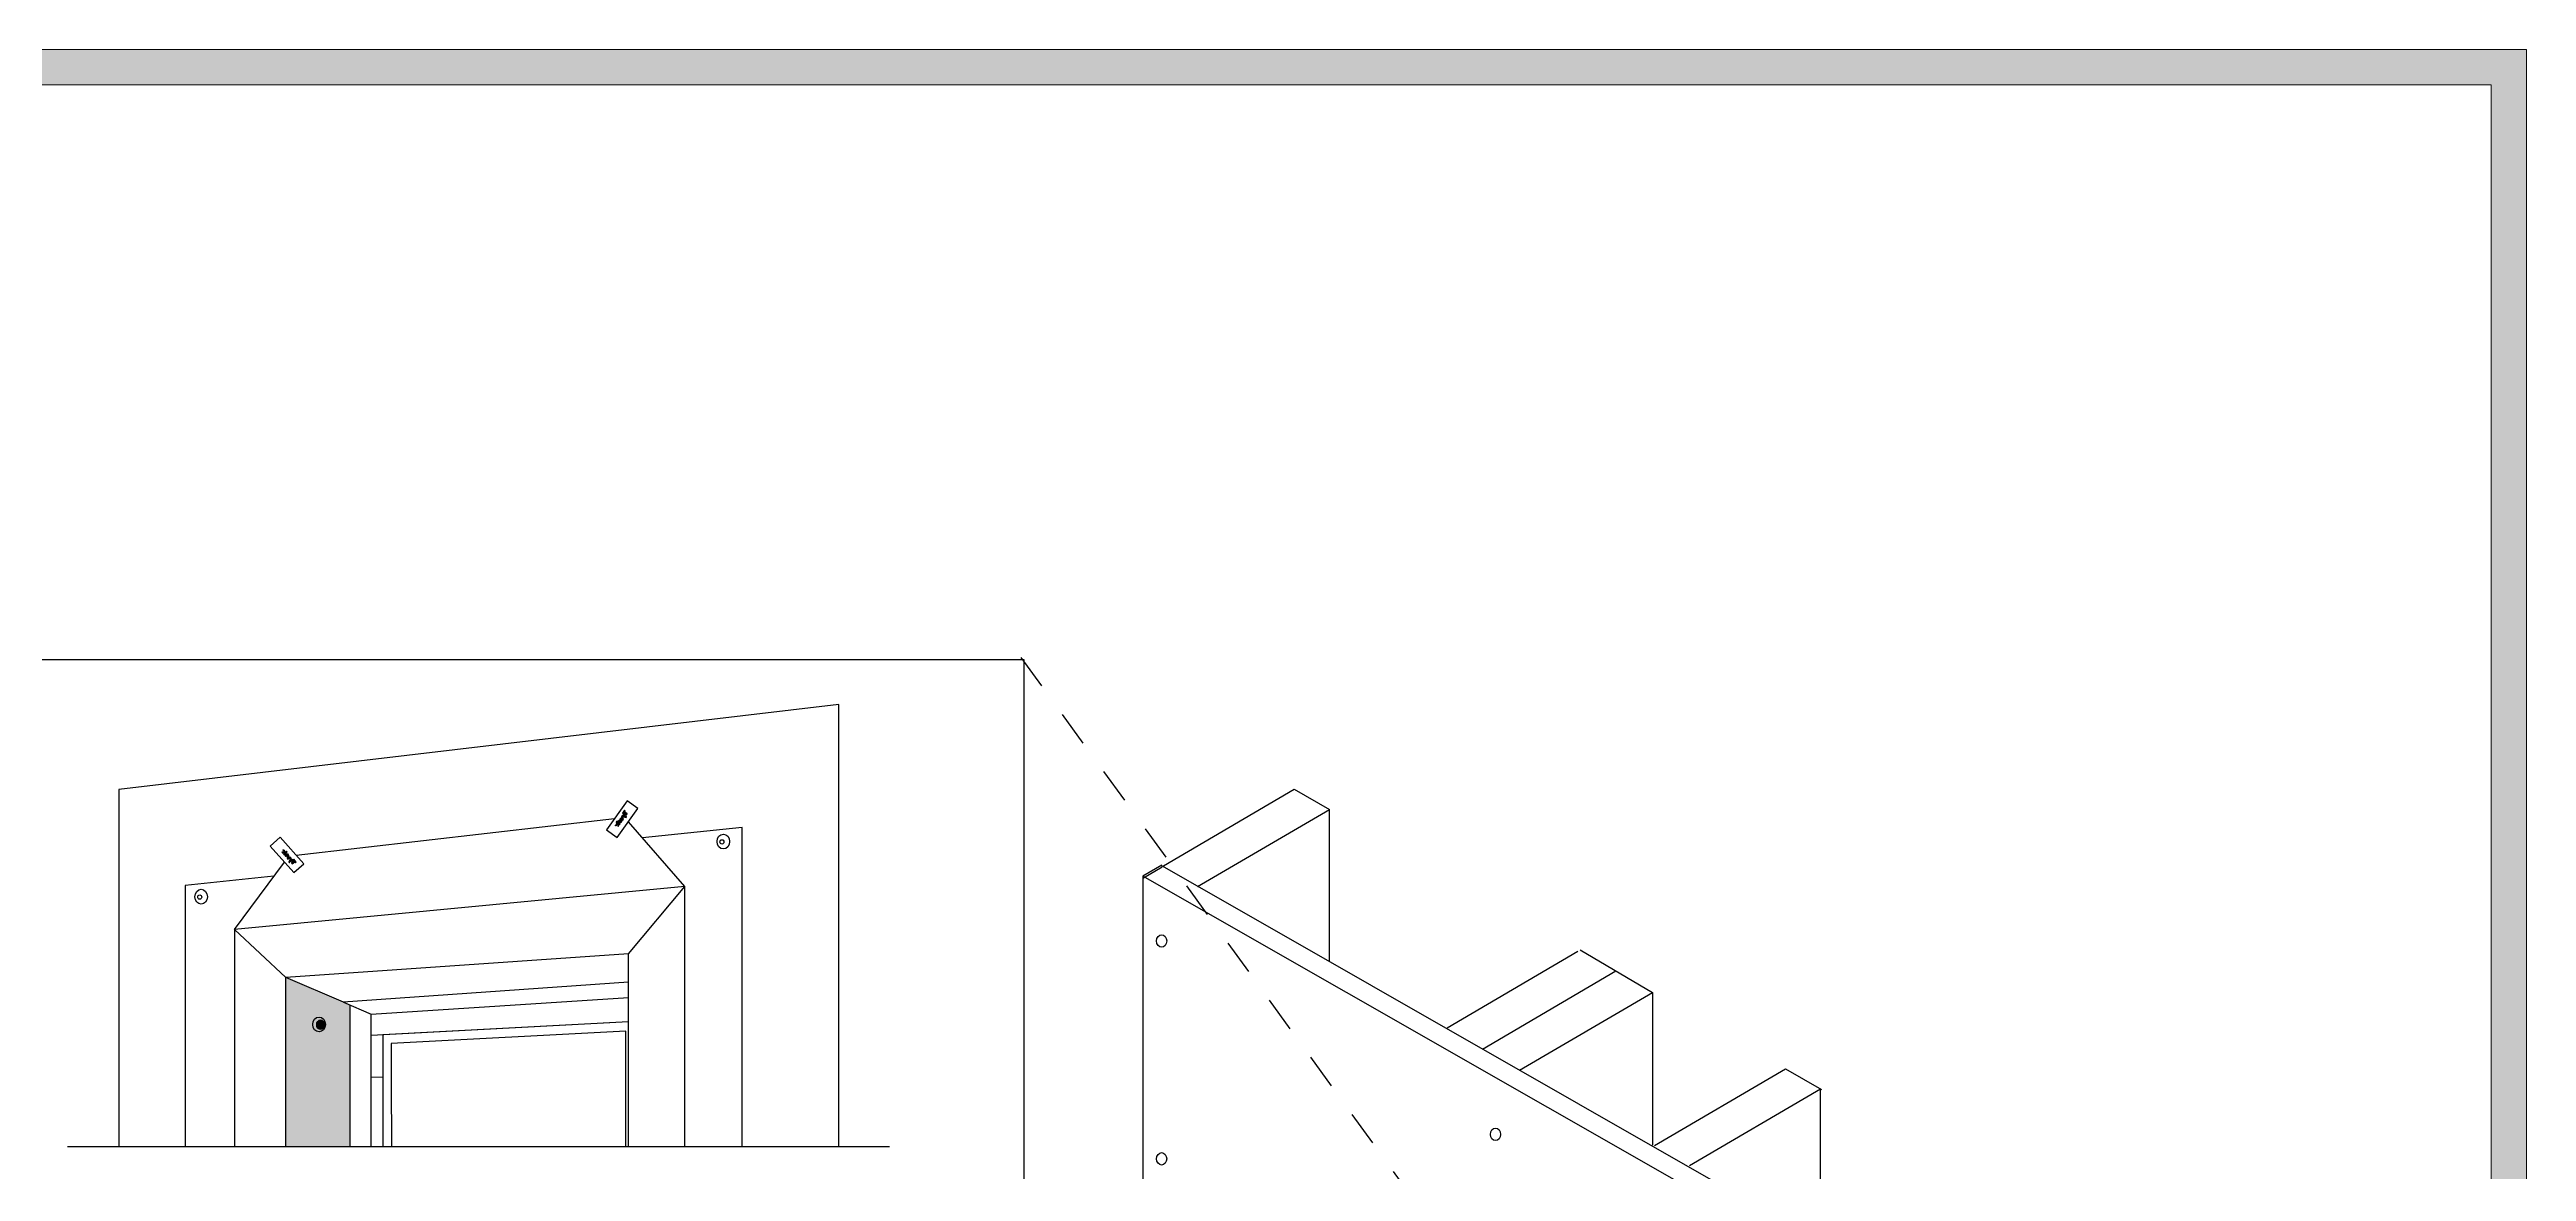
# Model space of a CAD drawing. Extents: x -1392 to 5791, y -3809 to 1722.
# Drawn here: x 1141 to 1773, y -1522 to -1236 of the extents above; entities that cross this region are included whole.
import ezdxf

# ---------------------------------------------------------------- set-up
doc = ezdxf.new("R2010")
doc.units = 0
doc.header["$MEASUREMENT"] = 0
doc.linetypes.add('AI-Linetype-12', pattern=[18, 9, -9])
for name, color, linetype, lineweight in [('-ATI-DETAIL', 7, 'Continuous', 0), ('.ATI-HATCH', 7, 'Continuous', 0), ('G-ANNO-TTLB', 7, 'Continuous', 0), ('TYVEK', 7, 'Continuous', 0), ('WALL SCRATCH', 7, 'Continuous', 0), ('X-REF - TRACED', 7, 'Continuous', 0)]:
    doc.layers.add(name, color=color, linetype=linetype, lineweight=lineweight)

msp = doc.modelspace()

# ---------------------------------------------------------------- hatches: boundary and pattern name
at = {"layer": '.ATI-HATCH', "true_color": 0x808080, "transparency": 33554483}
msp.add_hatch(color=8, dxfattribs=at).paths.add_polyline_path([(1201.17, -1515.54), (1217.59, -1515.54), (1217.59, -1479.43), (1215.86, -1478.69), (1201.17, -1472.42)])
at = {"layer": '.ATI-HATCH', "true_color": 0x808080, "transparency": 33554687}
h = msp.add_hatch(color=8, dxfattribs=at)
edge = h.paths.add_edge_path()
edge.add_spline(control_points=[(1210.03, -1484.44), (1210.03, -1484.44), (1209.06, -1484.44), (1209.06, -1484.44), (1209.06, -1485.12), (1209.5, -1485.68), (1210.03, -1485.68), (1210.03, -1485.68), (1210.03, -1484.44), (1210.03, -1484.44)], knot_values=[0, 0, 0, 0, 1, 1, 1, 2, 2, 2, 3, 3, 3, 3], degree=3, periodic=0)
edge = h.paths.add_edge_path()
edge.add_spline(control_points=[(1210.03, -1485.68), (1210.57, -1485.68), (1211.01, -1485.12), (1211.01, -1484.44), (1211.01, -1484.44), (1210.03, -1484.44), (1210.03, -1484.44), (1210.03, -1484.44), (1210.03, -1485.68), (1210.03, -1485.68)], knot_values=[0, 0, 0, 0, 1, 1, 1, 2, 2, 2, 3, 3, 3, 3], degree=3, periodic=0)
edge.add_line((1210.03, -1485.68), (1210.03, -1485.68))
edge = h.paths.add_edge_path()
edge.add_spline(control_points=[(1211.01, -1484.44), (1211.01, -1483.76), (1210.57, -1483.21), (1210.03, -1483.21), (1210.03, -1483.21), (1210.03, -1484.44), (1210.03, -1484.44), (1210.03, -1484.44), (1211.01, -1484.44), (1211.01, -1484.44)], knot_values=[0, 0, 0, 0, 1, 1, 1, 2, 2, 2, 3, 3, 3, 3], degree=3, periodic=0)
edge.add_line((1211.01, -1484.44), (1211.01, -1484.44))
edge = h.paths.add_edge_path()
edge.add_spline(control_points=[(1210.03, -1483.21), (1209.5, -1483.21), (1209.06, -1483.76), (1209.06, -1484.44), (1209.06, -1484.44), (1210.03, -1484.44), (1210.03, -1484.44), (1210.03, -1484.44), (1210.03, -1483.21), (1210.03, -1483.21)], knot_values=[0, 0, 0, 0, 1, 1, 1, 2, 2, 2, 3, 3, 3, 3], degree=3, periodic=0)
edge.add_line((1210.03, -1483.21), (1210.03, -1483.21))
at = {"layer": 'G-ANNO-TTLB', "true_color": 0xff00ff, "transparency": 33554687}
h = msp.add_hatch(color=6, dxfattribs=at)
edge = h.paths.add_edge_path()
edge.add_spline(control_points=[(1773.02, -3692.6), (1773.02, -3692.6), (-1156.5, -3692.6), (-1156.5, -3692.6), (-1156.5, -3692.6), (-1156.5, -1235.6), (-1156.5, -1235.6), (-1156.5, -1235.6), (1773.02, -1235.6), (1773.02, -1235.6), (1773.02, -1235.6), (1773.02, -3692.6), (1773.02, -3692.6)], knot_values=[0, 0, 0, 0, 1, 1, 1, 2, 2, 2, 3, 3, 3, 4, 4, 4, 4], degree=3, periodic=0)
edge = h.paths.add_edge_path()
edge.add_spline(control_points=[(-1147.5, -1244.6), (-1147.5, -1244.6), (-1147.5, -3683.6), (-1147.5, -3683.6), (-1147.5, -3683.6), (1764.02, -3683.6), (1764.02, -3683.6), (1764.02, -3683.6), (1764.02, -1244.6), (1764.02, -1244.6), (1764.02, -1244.6), (-1147.5, -1244.6), (-1147.5, -1244.6)], knot_values=[0, 0, 0, 0, 1, 1, 1, 2, 2, 2, 3, 3, 3, 4, 4, 4, 4], degree=3, periodic=0)
edge.add_line((-1147.5, -1244.6), (-1147.5, -1244.6))
at = {"layer": 'X-REF - TRACED', "true_color": 0x848484, "transparency": 33554687}
h = msp.add_hatch(color=252, dxfattribs=at)
edge = h.paths.add_edge_path()
edge.add_spline(control_points=[(1287.45, -1430.34), (1287.45, -1430.34), (1287.26, -1430.61), (1287.26, -1430.61), (1287.26, -1430.61), (1287.07, -1430.48), (1287.07, -1430.48), (1287.07, -1430.48), (1287.63, -1429.69), (1287.63, -1429.69), (1287.63, -1429.69), (1287.81, -1429.82), (1287.81, -1429.82), (1287.81, -1429.82), (1287.63, -1430.09), (1287.63, -1430.09), (1287.63, -1430.09), (1288.32, -1430.58), (1288.32, -1430.58), (1288.32, -1430.58), (1288.14, -1430.83), (1288.14, -1430.83), (1288.14, -1430.83), (1287.45, -1430.34), (1287.45, -1430.34)], knot_values=[0, 0, 0, 0, 1, 1, 1, 2, 2, 2, 3, 3, 3, 4, 4, 4, 5, 5, 5, 6, 6, 6, 7, 7, 7, 8, 8, 8, 8], degree=3, periodic=0)
edge = h.paths.add_edge_path()
edge.add_spline(control_points=[(1286.91, -1431.27), (1286.91, -1431.27), (1287.06, -1431.06), (1287.06, -1431.06), (1287.06, -1431.06), (1287.56, -1431.21), (1287.56, -1431.21), (1287.56, -1431.21), (1287.24, -1430.81), (1287.24, -1430.81), (1287.24, -1430.81), (1287.43, -1430.55), (1287.43, -1430.55), (1287.43, -1430.55), (1287.87, -1431.25), (1287.87, -1431.25), (1287.87, -1431.25), (1288.16, -1431.31), (1288.16, -1431.31), (1288.16, -1431.31), (1288, -1431.54), (1288, -1431.54), (1288, -1431.54), (1286.91, -1431.27), (1286.91, -1431.27)], knot_values=[0, 0, 0, 0, 1, 1, 1, 2, 2, 2, 3, 3, 3, 4, 4, 4, 5, 5, 5, 6, 6, 6, 7, 7, 7, 8, 8, 8, 8], degree=3, periodic=0)
edge.add_line((1286.91, -1431.27), (1286.91, -1431.27))
edge = h.paths.add_edge_path()
edge.add_spline(control_points=[(1287.06, -1431.94), (1287.06, -1431.94), (1286.73, -1431.53), (1286.73, -1431.53), (1286.73, -1431.53), (1286.91, -1431.28), (1286.91, -1431.28), (1286.91, -1431.28), (1287.35, -1431.94), (1287.35, -1431.94), (1287.35, -1431.94), (1287.17, -1432.2), (1287.17, -1432.2), (1287.17, -1432.2), (1286.4, -1432), (1286.4, -1432), (1286.4, -1432), (1286.56, -1431.78), (1286.56, -1431.78), (1286.56, -1431.78), (1287.06, -1431.94), (1287.06, -1431.94)], knot_values=[0, 0, 0, 0, 1, 1, 1, 2, 2, 2, 3, 3, 3, 4, 4, 4, 5, 5, 5, 6, 6, 6, 7, 7, 7, 7], degree=3, periodic=0)
edge.add_line((1287.06, -1431.94), (1287.06, -1431.94))
edge = h.paths.add_edge_path()
edge.add_spline(control_points=[(1286.48, -1432.37), (1286.48, -1432.37), (1286.33, -1432.58), (1286.33, -1432.58), (1286.33, -1432.58), (1286.48, -1432.37), (1286.48, -1432.37)], knot_values=[0, 0, 0, 0, 1, 1, 1, 2, 2, 2, 2], degree=3, periodic=0)
edge.add_line((1286.48, -1432.37), (1286.48, -1432.37))
edge = h.paths.add_edge_path()
edge.add_spline(control_points=[(1286.6, -1432.46), (1286.6, -1432.46), (1286.3, -1432.88), (1286.3, -1432.88), (1286.3, -1432.88), (1286.21, -1432.82), (1286.21, -1432.82), (1286.21, -1432.82), (1286.63, -1432.15), (1286.63, -1432.15), (1286.63, -1432.15), (1286.78, -1432.26), (1286.78, -1432.26), (1286.78, -1432.26), (1286.36, -1432.93), (1286.36, -1432.93), (1286.36, -1432.93), (1286.51, -1432.71), (1286.51, -1432.71), (1286.51, -1432.71), (1286.66, -1432.5), (1286.66, -1432.5), (1286.66, -1432.5), (1286.6, -1432.46), (1286.6, -1432.46)], knot_values=[0, 0, 0, 0, 1, 1, 1, 2, 2, 2, 3, 3, 3, 4, 4, 4, 5, 5, 5, 6, 6, 6, 7, 7, 7, 8, 8, 8, 8], degree=3, periodic=0)
edge.add_line((1286.6, -1432.46), (1286.6, -1432.46))
edge = h.paths.add_edge_path()
edge.add_spline(control_points=[(1285.82, -1433.37), (1285.82, -1433.37), (1285.41, -1433.4), (1285.41, -1433.4), (1285.41, -1433.4), (1285.59, -1433.14), (1285.59, -1433.14), (1285.59, -1433.14), (1286.01, -1433.13), (1286.01, -1433.13), (1286.01, -1433.13), (1286.2, -1433.57), (1286.2, -1433.57), (1286.2, -1433.57), (1286, -1433.85), (1286, -1433.85), (1286, -1433.85), (1285.82, -1433.37), (1285.82, -1433.37)], knot_values=[0, 0, 0, 0, 1, 1, 1, 2, 2, 2, 3, 3, 3, 4, 4, 4, 5, 5, 5, 6, 6, 6, 6], degree=3, periodic=0)
edge.add_line((1285.82, -1433.37), (1285.82, -1433.37))
edge = h.paths.add_edge_path()
edge.add_spline(control_points=[(1286.51, -1433.13), (1286.51, -1433.13), (1286.35, -1433.37), (1286.35, -1433.37), (1286.35, -1433.37), (1285.47, -1432.75), (1285.47, -1432.75), (1285.47, -1432.75), (1285.64, -1432.52), (1285.64, -1432.52), (1285.64, -1432.52), (1286.51, -1433.13), (1286.51, -1433.13)], knot_values=[0, 0, 0, 0, 1, 1, 1, 2, 2, 2, 3, 3, 3, 4, 4, 4, 4], degree=3, periodic=0)
edge.add_line((1286.51, -1433.13), (1286.51, -1433.13))
h = msp.add_hatch(color=252, dxfattribs=at)
edge = h.paths.add_edge_path()
edge.add_spline(control_points=[(1203.27, -1442.61), (1203.27, -1442.61), (1203.05, -1442.36), (1203.05, -1442.36), (1203.05, -1442.36), (1203.22, -1442.21), (1203.22, -1442.21), (1203.22, -1442.21), (1203.86, -1442.93), (1203.86, -1442.93), (1203.86, -1442.93), (1203.69, -1443.08), (1203.69, -1443.08), (1203.69, -1443.08), (1203.47, -1442.84), (1203.47, -1442.84), (1203.47, -1442.84), (1202.84, -1443.4), (1202.84, -1443.4), (1202.84, -1443.4), (1202.64, -1443.17), (1202.64, -1443.17), (1202.64, -1443.17), (1203.27, -1442.61), (1203.27, -1442.61)], knot_values=[0, 0, 0, 0, 1, 1, 1, 2, 2, 2, 3, 3, 3, 4, 4, 4, 5, 5, 5, 6, 6, 6, 7, 7, 7, 8, 8, 8, 8], degree=3, periodic=0)
edge = h.paths.add_edge_path()
edge.add_spline(control_points=[(1202.48, -1441.88), (1202.48, -1441.88), (1202.65, -1442.07), (1202.65, -1442.07), (1202.65, -1442.07), (1202.39, -1442.53), (1202.39, -1442.53), (1202.39, -1442.53), (1202.86, -1442.3), (1202.86, -1442.3), (1202.86, -1442.3), (1203.07, -1442.54), (1203.07, -1442.54), (1203.07, -1442.54), (1202.29, -1442.81), (1202.29, -1442.81), (1202.29, -1442.81), (1202.16, -1443.08), (1202.16, -1443.08), (1202.16, -1443.08), (1201.98, -1442.87), (1201.98, -1442.87), (1201.98, -1442.87), (1202.48, -1441.88), (1202.48, -1441.88)], knot_values=[0, 0, 0, 0, 1, 1, 1, 2, 2, 2, 3, 3, 3, 4, 4, 4, 5, 5, 5, 6, 6, 6, 7, 7, 7, 8, 8, 8, 8], degree=3, periodic=0)
edge.add_line((1202.48, -1441.88), (1202.48, -1441.88))
edge = h.paths.add_edge_path()
edge.add_spline(control_points=[(1201.79, -1441.87), (1201.79, -1441.87), (1202.26, -1441.64), (1202.26, -1441.64), (1202.26, -1441.64), (1202.47, -1441.87), (1202.47, -1441.87), (1202.47, -1441.87), (1201.73, -1442.16), (1201.73, -1442.16), (1201.73, -1442.16), (1201.52, -1441.92), (1201.52, -1441.92), (1201.52, -1441.92), (1201.89, -1441.22), (1201.89, -1441.22), (1201.89, -1441.22), (1202.07, -1441.42), (1202.07, -1441.42), (1202.07, -1441.42), (1201.79, -1441.87), (1201.79, -1441.87)], knot_values=[0, 0, 0, 0, 1, 1, 1, 2, 2, 2, 3, 3, 3, 4, 4, 4, 5, 5, 5, 6, 6, 6, 7, 7, 7, 7], degree=3, periodic=0)
edge.add_line((1201.79, -1441.87), (1201.79, -1441.87))
edge = h.paths.add_edge_path()
edge.add_spline(control_points=[(1201.5, -1441.2), (1201.5, -1441.2), (1201.34, -1441.02), (1201.34, -1441.02), (1201.34, -1441.02), (1201.5, -1441.2), (1201.5, -1441.2)], knot_values=[0, 0, 0, 0, 1, 1, 1, 2, 2, 2, 2], degree=3, periodic=0)
edge.add_line((1201.5, -1441.2), (1201.5, -1441.2))
edge = h.paths.add_edge_path()
edge.add_spline(control_points=[(1201.39, -1441.31), (1201.39, -1441.31), (1201.05, -1440.92), (1201.05, -1440.92), (1201.05, -1440.92), (1201.13, -1440.84), (1201.13, -1440.84), (1201.13, -1440.84), (1201.69, -1441.4), (1201.69, -1441.4), (1201.69, -1441.4), (1201.55, -1441.53), (1201.55, -1441.53), (1201.55, -1441.53), (1200.99, -1440.97), (1200.99, -1440.97), (1200.99, -1440.97), (1201.16, -1441.16), (1201.16, -1441.16), (1201.16, -1441.16), (1201.34, -1441.36), (1201.34, -1441.36), (1201.34, -1441.36), (1201.39, -1441.31), (1201.39, -1441.31)], knot_values=[0, 0, 0, 0, 1, 1, 1, 2, 2, 2, 3, 3, 3, 4, 4, 4, 5, 5, 5, 6, 6, 6, 7, 7, 7, 8, 8, 8, 8], degree=3, periodic=0)
edge.add_line((1201.39, -1441.31), (1201.39, -1441.31))
edge = h.paths.add_edge_path()
edge.add_spline(control_points=[(1200.68, -1440.34), (1200.68, -1440.34), (1200.74, -1439.93), (1200.74, -1439.93), (1200.74, -1439.93), (1200.96, -1440.17), (1200.96, -1440.17), (1200.96, -1440.17), (1200.87, -1440.58), (1200.87, -1440.58), (1200.87, -1440.58), (1200.4, -1440.66), (1200.4, -1440.66), (1200.4, -1440.66), (1200.17, -1440.41), (1200.17, -1440.41), (1200.17, -1440.41), (1200.68, -1440.34), (1200.68, -1440.34)], knot_values=[0, 0, 0, 0, 1, 1, 1, 2, 2, 2, 3, 3, 3, 4, 4, 4, 5, 5, 5, 6, 6, 6, 6], degree=3, periodic=0)
edge.add_line((1200.68, -1440.34), (1200.68, -1440.34))
edge = h.paths.add_edge_path()
edge.add_spline(control_points=[(1200.76, -1441.07), (1200.76, -1441.07), (1200.56, -1440.85), (1200.56, -1440.85), (1200.56, -1440.85), (1201.36, -1440.14), (1201.36, -1440.14), (1201.36, -1440.14), (1201.55, -1440.35), (1201.55, -1440.35), (1201.55, -1440.35), (1200.76, -1441.07), (1200.76, -1441.07)], knot_values=[0, 0, 0, 0, 1, 1, 1, 2, 2, 2, 3, 3, 3, 4, 4, 4, 4], degree=3, periodic=0)
edge.add_line((1200.76, -1441.07), (1200.76, -1441.07))

# ---------------------------------------------------------------- linework, layer by layer
at = {"layer": '-ATI-DETAIL', "color": 252, "lineweight": 25, "true_color": 0x848484}
for p, q in [((1286.3, -1432.88), (1286.21, -1432.82)), ((1286.6, -1432.46), (1286.3, -1432.88)), ((1286.48, -1432.37), (1286.33, -1432.58)), ((1286.51, -1432.71), (1286.36, -1432.93)), ((1286.6, -1432.46), (1286.66, -1432.5)), ((1286.63, -1432.15), (1286.78, -1432.26)), ((1201.16, -1441.16), (1200.99, -1440.97)), ((1201.05, -1440.92), (1201.13, -1440.84)), ((1201.39, -1441.31), (1201.05, -1440.92)), ((1201.5, -1441.2), (1201.34, -1441.02)), ((1201.39, -1441.31), (1201.34, -1441.36)), ((1201.69, -1441.4), (1201.55, -1441.53))]:
    msp.add_line(p, q, dxfattribs=at)
for points in [[(1286.01, -1433.13), (1285.59, -1433.14), (1285.41, -1433.4), (1285.82, -1433.37), (1286, -1433.85), (1286.2, -1433.57)], [(1285.64, -1432.52), (1285.47, -1432.75), (1286.35, -1433.37), (1286.51, -1433.13)], [(1286.91, -1431.28), (1286.73, -1431.53), (1287.06, -1431.94), (1286.56, -1431.78), (1286.4, -1432), (1287.17, -1432.2), (1287.35, -1431.94)], [(1287.63, -1429.69), (1287.07, -1430.48), (1287.26, -1430.61), (1287.45, -1430.34), (1288.14, -1430.83), (1288.32, -1430.58), (1287.63, -1430.09), (1287.81, -1429.82)], [(1200.87, -1440.58), (1200.96, -1440.17), (1200.74, -1439.93), (1200.68, -1440.34), (1200.17, -1440.41), (1200.4, -1440.66)], [(1201.55, -1440.35), (1201.36, -1440.14), (1200.56, -1440.85), (1200.76, -1441.07)], [(1202.47, -1441.87), (1202.26, -1441.64), (1201.79, -1441.87), (1202.07, -1441.42), (1201.89, -1441.22), (1201.52, -1441.92), (1201.73, -1442.16)], [(1203.86, -1442.93), (1203.22, -1442.21), (1203.05, -1442.36), (1203.27, -1442.61), (1202.64, -1443.17), (1202.84, -1443.4), (1203.47, -1442.84), (1203.69, -1443.08)]]:
    msp.add_lwpolyline(points, close=True, dxfattribs=at)
for points in [[(1287.42, -1430.56), (1287.24, -1430.81), (1287.56, -1431.21), (1287.06, -1431.06), (1286.91, -1431.27), (1288, -1431.54), (1288.16, -1431.31), (1287.87, -1431.25), (1287.43, -1430.55), (1287.42, -1430.56)], [(1203.06, -1442.53), (1202.86, -1442.3), (1202.39, -1442.53), (1202.65, -1442.07), (1202.48, -1441.88), (1201.98, -1442.87), (1202.16, -1443.08), (1202.29, -1442.81), (1203.07, -1442.54), (1203.06, -1442.53)]]:
    msp.add_lwpolyline(points, dxfattribs=at)
for points, knots in [([(1286.21, -1432.82), (1286.1, -1432.71), (1286.06, -1432.54), (1286.11, -1432.39), (1286.18, -1432.18), (1286.42, -1432.07), (1286.63, -1432.15)], [0, 0, 0, 0, 1, 1, 1, 2, 2, 2, 2]), ([(1286.33, -1432.58), (1286.31, -1432.57), (1286.3, -1432.56), (1286.29, -1432.55), (1286.24, -1432.49), (1286.24, -1432.41), (1286.29, -1432.37), (1286.35, -1432.32), (1286.43, -1432.32), (1286.48, -1432.37)], [0, 0, 0, 0, 1, 1, 1, 2, 2, 2, 3, 3, 3, 3]), ([(1286.78, -1432.26), (1286.86, -1432.35), (1286.89, -1432.48), (1286.86, -1432.6), (1286.81, -1432.83), (1286.59, -1432.97), (1286.36, -1432.93)], [0, 0, 0, 0, 1, 1, 1, 2, 2, 2, 2]), ([(1286.66, -1432.5), (1286.7, -1432.54), (1286.71, -1432.6), (1286.69, -1432.64), (1286.66, -1432.71), (1286.58, -1432.74), (1286.51, -1432.71)], [0, 0, 0, 0, 1, 1, 1, 2, 2, 2, 2]), ([(1201.55, -1441.53), (1201.44, -1441.58), (1201.31, -1441.58), (1201.2, -1441.53), (1200.98, -1441.43), (1200.89, -1441.18), (1200.99, -1440.97)], [0, 0, 0, 0, 1, 1, 1, 2, 2, 2, 2]), ([(1201.34, -1441.36), (1201.29, -1441.38), (1201.23, -1441.38), (1201.19, -1441.35), (1201.13, -1441.31), (1201.12, -1441.22), (1201.16, -1441.16)], [0, 0, 0, 0, 1, 1, 1, 2, 2, 2, 2]), ([(1201.13, -1440.84), (1201.27, -1440.76), (1201.43, -1440.76), (1201.57, -1440.84), (1201.76, -1440.96), (1201.81, -1441.21), (1201.69, -1441.4)], [0, 0, 0, 0, 1, 1, 1, 2, 2, 2, 2]), ([(1201.34, -1441.02), (1201.35, -1441), (1201.36, -1440.99), (1201.38, -1440.98), (1201.44, -1440.95), (1201.52, -1440.97), (1201.55, -1441.03), (1201.59, -1441.09), (1201.56, -1441.17), (1201.5, -1441.2)], [0, 0, 0, 0, 1, 1, 1, 2, 2, 2, 3, 3, 3, 3])]:
    msp.add_open_spline(points, degree=3, knots=knots, dxfattribs=at)
at = {"layer": '.ATI-HATCH'}
msp.add_lwpolyline([(1201.17, -1515.54), (1217.59, -1515.54), (1217.59, -1479.43), (1215.86, -1478.69), (1201.17, -1472.42)], close=True, dxfattribs=at)
for points in [[(1210.03, -1483.21), (1209.5, -1483.21), (1209.06, -1483.76), (1209.06, -1484.44), (1209.06, -1484.44), (1210.03, -1484.44), (1210.03, -1484.44), (1210.03, -1484.44), (1210.03, -1483.21), (1210.03, -1483.21)], [(1210.03, -1484.44), (1210.03, -1484.44), (1209.06, -1484.44), (1209.06, -1484.44), (1209.06, -1485.12), (1209.5, -1485.68), (1210.03, -1485.68), (1210.03, -1485.68), (1210.03, -1484.44), (1210.03, -1484.44)], [(1211.01, -1484.44), (1211.01, -1483.76), (1210.57, -1483.21), (1210.03, -1483.21), (1210.03, -1483.21), (1210.03, -1484.44), (1210.03, -1484.44), (1210.03, -1484.44), (1211.01, -1484.44), (1211.01, -1484.44)], [(1210.03, -1485.68), (1210.57, -1485.68), (1211.01, -1485.12), (1211.01, -1484.44), (1211.01, -1484.44), (1210.03, -1484.44), (1210.03, -1484.44), (1210.03, -1484.44), (1210.03, -1485.68), (1210.03, -1485.68)]]:
    msp.add_open_spline(points, degree=3, knots=[0, 0, 0, 0, 1, 1, 1, 2, 2, 2, 3, 3, 3, 3], dxfattribs=at)
at = {"layer": 'G-ANNO-TTLB', "color": 6, "lineweight": 9, "true_color": 0xff00ff}
for p, q in [((1773.02, -3692.6), (1773.02, -1235.6)), ((1764.02, -3683.6), (1764.02, -1244.6)), ((1764.02, -1244.6), (1764.02, -3683.6))]:
    msp.add_line(p, q, dxfattribs=at)
at = {"layer": 'G-ANNO-TTLB'}
for points in [[(1773.02, -3692.6), (1773.02, -3692.6), (-1156.5, -3692.6), (-1156.5, -3692.6), (-1156.5, -3692.6), (-1156.5, -1235.6), (-1156.5, -1235.6), (-1156.5, -1235.6), (1773.02, -1235.6), (1773.02, -1235.6), (1773.02, -1235.6), (1773.02, -3692.6), (1773.02, -3692.6)], [(-1147.5, -1244.6), (-1147.5, -1244.6), (-1147.5, -3683.6), (-1147.5, -3683.6), (-1147.5, -3683.6), (1764.02, -3683.6), (1764.02, -3683.6), (1764.02, -3683.6), (1764.02, -1244.6), (1764.02, -1244.6), (1764.02, -1244.6), (-1147.5, -1244.6), (-1147.5, -1244.6)]]:
    msp.add_open_spline(points, degree=3, knots=[0, 0, 0, 0, 1, 1, 1, 2, 2, 2, 3, 3, 3, 4, 4, 4, 4], dxfattribs=at)
at = {"layer": 'TYVEK', "color": 18, "linetype": 'AI-Linetype-12', "lineweight": 25, "true_color": 0x000000}
msp.add_line((1388.78, -1390.69), (1545.12, -1606.53), dxfattribs=at)
at = {"layer": 'TYVEK', "color": 1, "lineweight": 25, "true_color": 0xff0000}
for p, q in [((1203.81, -1441.19), (1285.06, -1431.84)), ((1302.99, -1449.2), (1288.64, -1432.62)), ((1188.04, -1460.14), (1200.86, -1442.94)), ((1145.45, -1515.54), (1264.76, -1515.54)), ((1264.76, -1515.54), (1355.24, -1515.54))]:
    msp.add_line(p, q, dxfattribs=at)
at = {"layer": 'TYVEK', "color": 2, "lineweight": 25, "true_color": 0xffff00}
for p, q in [((1424.85, -1444.25), (1420.04, -1447.03)), ((1201.17, -1515.54), (1201.17, -1472.42)), ((1215.86, -1478.69), (1201.17, -1472.42)), ((1217.59, -1515.54), (1217.59, -1479.43))]:
    msp.add_line(p, q, dxfattribs=at)
at = {"layer": 'TYVEK', "color": 4, "lineweight": 25, "true_color": 0x00ffff}
for p, q in [((1288.62, -1473.57), (1215.81, -1478.69)), ((1215.86, -1478.69), (1222.92, -1481.71)), ((1288.62, -1483.7), (1222.92, -1487.15)), ((1222.95, -1497.82), (1225.93, -1497.7))]:
    msp.add_line(p, q, dxfattribs=at)
at = {"layer": 'TYVEK', "color": 18, "lineweight": 25, "true_color": 0x000000}
for p, q in [((1209.06, -1484.44), (1211.01, -1484.44)), ((1210.03, -1483.21), (1210.03, -1485.68))]:
    msp.add_line(p, q, dxfattribs=at)
at = {"layer": 'TYVEK', "color": 3, "lineweight": 25, "true_color": 0x00ff00}
msp.add_line((1228.1, -1499.09), (1228.11, -1515.54), dxfattribs=at)
at = {"layer": 'TYVEK', "color": 18, "lineweight": 25, "true_color": 0x000000}
msp.add_lwpolyline([(1231.47, -1532.09), (1389.61, -1532.09), (1389.61, -1391.35), (1133.37, -1391.35), (1133.01, -1532.09), (1231.47, -1532.09)], dxfattribs=at)
at = {"layer": 'TYVEK', "color": 1, "lineweight": 25, "true_color": 0xff0000}
for points in [[(1342.35, -1515.54), (1342.35, -1402.74), (1158.55, -1424.41), (1158.55, -1515.54)], [(1317.62, -1515.54), (1317.62, -1434.09), (1292.2, -1436.73)], [(1198.1, -1446.52), (1175.49, -1448.87), (1175.49, -1515.54)], [(1303.02, -1515.54), (1303.02, -1449.2), (1188.04, -1460.14), (1188.04, -1515.54)], [(1288.62, -1466.35), (1303.02, -1449.2), (1188.04, -1460.14), (1201.17, -1472.42)]]:
    msp.add_lwpolyline(points, dxfattribs=at)
at = {"layer": 'TYVEK', "color": 2, "lineweight": 25, "true_color": 0xffff00}
for points in [[(1288.27, -1427.3), (1283.02, -1434.72), (1285.77, -1436.67), (1291.02, -1429.24)], [(1197.2, -1438.84), (1203.25, -1445.62), (1205.76, -1443.38), (1199.71, -1436.6)]]:
    msp.add_lwpolyline(points, close=True, dxfattribs=at)
msp.add_lwpolyline([(1288.62, -1515.54), (1288.62, -1466.35), (1201.17, -1472.42)], dxfattribs=at)
at = {"layer": 'TYVEK', "color": 4, "lineweight": 25, "true_color": 0x00ffff}
msp.add_lwpolyline([(1222.92, -1515.54), (1222.92, -1481.71), (1288.62, -1477.47)], dxfattribs=at)
at = {"layer": 'TYVEK', "color": 3, "lineweight": 25, "true_color": 0x00ff00}
for points in [[(1288.62, -1483.7), (1225.93, -1487), (1225.93, -1515.54)], [(1287.92, -1515.55), (1287.92, -1486.11), (1228.09, -1489.26), (1228.1, -1499.09)]]:
    msp.add_lwpolyline(points, dxfattribs=at)
at = {"layer": 'TYVEK', "color": 1, "lineweight": 25, "true_color": 0xff0000}
for centre, major_axis, ratio in [((1312.84, -1437.69), (0, 1.9), 0.84616), ((1312.47, -1437.77), (0, 0.559), 0.913062), ((1179.57, -1451.78), (0, 1.9), 0.84616), ((1179.2, -1451.86), (0, 0.559), 0.913062), ((1209.67, -1484.36), (0, 1.9), 0.84616), ((1210.03, -1484.44), (0, 0.559), 0.913062)]:
    msp.add_ellipse(centre, major_axis=major_axis, ratio=ratio, dxfattribs=at)
at = {"layer": 'TYVEK', "color": 18, "lineweight": 25, "true_color": 0x000000}
msp.add_ellipse((1210.03, -1484.44), major_axis=(0, 1.23), ratio=0.788846, dxfattribs=at)
at = {"layer": 'WALL SCRATCH', "color": 33, "lineweight": 25, "true_color": 0xcc9966}
for p, q in [((1425.14, -1443.85), (1458.55, -1424.29)), ((1458.55, -1424.29), (1467.52, -1429.47)), ((1433.88, -1449.16), (1467.52, -1429.47)), ((1467.5, -1468.34), (1467.5, -1429.6)), ((1497.54, -1485.2), (1530.95, -1465.63)), ((1531.48, -1465.34), (1549.93, -1476.18)), ((1506.58, -1490.65), (1540.63, -1470.71)), ((1516.02, -1496.04), (1549.93, -1476.18)), ((1549.93, -1476.2), (1549.93, -1515.12)), ((1550.49, -1515.22), (1583.9, -1495.66)), ((1583.9, -1495.66), (1593.11, -1500.94)), ((1559.44, -1520.36), (1592.85, -1500.79)), ((1592.87, -1539.53), (1592.85, -1500.79))]:
    msp.add_line(p, q, dxfattribs=at)
at = {"layer": 'WALL SCRATCH', "color": 2, "lineweight": 25, "true_color": 0xffff00}
for p, q in [((1424.75, -1443.75), (1419.94, -1446.53)), ((1419.94, -1446.53), (1419.94, -1868.77)), ((1688.73, -1600.02), (1419.94, -1446.53)), ((1424.89, -1444), (1424.63, -1443.86)), ((1424.89, -1444), (1424.63, -1443.86)), ((1693.68, -1597.49), (1424.89, -1444))]:
    msp.add_line(p, q, dxfattribs=at)
at = {"layer": 'WALL SCRATCH', "color": 252, "lineweight": 25, "true_color": 0x848484}
for centre in [(1424.7, -1463.05), (1509.89, -1512.41), (1424.7, -1518.65)]:
    msp.add_ellipse(centre, major_axis=(0, 1.59), ratio=0.812499, dxfattribs=at)
at = {"layer": 'X-REF - TRACED', "color": 252, "lineweight": 25, "true_color": 0x848484}
for centre in [(1285.41, -1433.61), (1200.54, -1439.88)]:
    msp.add_circle(centre, 0.103, dxfattribs=at)
at = {"layer": 'X-REF - TRACED'}
for points, knots in [([(1285.82, -1433.37), (1285.82, -1433.37), (1285.41, -1433.4), (1285.41, -1433.4), (1285.41, -1433.4), (1285.59, -1433.14), (1285.59, -1433.14), (1285.59, -1433.14), (1286.01, -1433.13), (1286.01, -1433.13), (1286.01, -1433.13), (1286.2, -1433.57), (1286.2, -1433.57), (1286.2, -1433.57), (1286, -1433.85), (1286, -1433.85), (1286, -1433.85), (1285.82, -1433.37), (1285.82, -1433.37)], [0, 0, 0, 0, 1, 1, 1, 2, 2, 2, 3, 3, 3, 4, 4, 4, 5, 5, 5, 6, 6, 6, 6]), ([(1286.51, -1433.13), (1286.51, -1433.13), (1286.35, -1433.37), (1286.35, -1433.37), (1286.35, -1433.37), (1285.47, -1432.75), (1285.47, -1432.75), (1285.47, -1432.75), (1285.64, -1432.52), (1285.64, -1432.52), (1285.64, -1432.52), (1286.51, -1433.13), (1286.51, -1433.13)], [0, 0, 0, 0, 1, 1, 1, 2, 2, 2, 3, 3, 3, 4, 4, 4, 4]), ([(1286.6, -1432.46), (1286.6, -1432.46), (1286.3, -1432.88), (1286.3, -1432.88), (1286.3, -1432.88), (1286.21, -1432.82), (1286.21, -1432.82), (1286.21, -1432.82), (1286.63, -1432.15), (1286.63, -1432.15), (1286.63, -1432.15), (1286.78, -1432.26), (1286.78, -1432.26), (1286.78, -1432.26), (1286.36, -1432.93), (1286.36, -1432.93), (1286.36, -1432.93), (1286.51, -1432.71), (1286.51, -1432.71), (1286.51, -1432.71), (1286.66, -1432.5), (1286.66, -1432.5), (1286.66, -1432.5), (1286.6, -1432.46), (1286.6, -1432.46)], [0, 0, 0, 0, 1, 1, 1, 2, 2, 2, 3, 3, 3, 4, 4, 4, 5, 5, 5, 6, 6, 6, 7, 7, 7, 8, 8, 8, 8]), ([(1286.48, -1432.37), (1286.48, -1432.37), (1286.33, -1432.58), (1286.33, -1432.58), (1286.33, -1432.58), (1286.48, -1432.37), (1286.48, -1432.37)], [0, 0, 0, 0, 1, 1, 1, 2, 2, 2, 2]), ([(1287.06, -1431.94), (1287.06, -1431.94), (1286.73, -1431.53), (1286.73, -1431.53), (1286.73, -1431.53), (1286.91, -1431.28), (1286.91, -1431.28), (1286.91, -1431.28), (1287.35, -1431.94), (1287.35, -1431.94), (1287.35, -1431.94), (1287.17, -1432.2), (1287.17, -1432.2), (1287.17, -1432.2), (1286.4, -1432), (1286.4, -1432), (1286.4, -1432), (1286.56, -1431.78), (1286.56, -1431.78), (1286.56, -1431.78), (1287.06, -1431.94), (1287.06, -1431.94)], [0, 0, 0, 0, 1, 1, 1, 2, 2, 2, 3, 3, 3, 4, 4, 4, 5, 5, 5, 6, 6, 6, 7, 7, 7, 7]), ([(1286.91, -1431.27), (1286.91, -1431.27), (1287.06, -1431.06), (1287.06, -1431.06), (1287.06, -1431.06), (1287.56, -1431.21), (1287.56, -1431.21), (1287.56, -1431.21), (1287.24, -1430.81), (1287.24, -1430.81), (1287.24, -1430.81), (1287.43, -1430.55), (1287.43, -1430.55), (1287.43, -1430.55), (1287.87, -1431.25), (1287.87, -1431.25), (1287.87, -1431.25), (1288.16, -1431.31), (1288.16, -1431.31), (1288.16, -1431.31), (1288, -1431.54), (1288, -1431.54), (1288, -1431.54), (1286.91, -1431.27), (1286.91, -1431.27)], [0, 0, 0, 0, 1, 1, 1, 2, 2, 2, 3, 3, 3, 4, 4, 4, 5, 5, 5, 6, 6, 6, 7, 7, 7, 8, 8, 8, 8]), ([(1287.45, -1430.34), (1287.45, -1430.34), (1287.26, -1430.61), (1287.26, -1430.61), (1287.26, -1430.61), (1287.07, -1430.48), (1287.07, -1430.48), (1287.07, -1430.48), (1287.63, -1429.69), (1287.63, -1429.69), (1287.63, -1429.69), (1287.81, -1429.82), (1287.81, -1429.82), (1287.81, -1429.82), (1287.63, -1430.09), (1287.63, -1430.09), (1287.63, -1430.09), (1288.32, -1430.58), (1288.32, -1430.58), (1288.32, -1430.58), (1288.14, -1430.83), (1288.14, -1430.83), (1288.14, -1430.83), (1287.45, -1430.34), (1287.45, -1430.34)], [0, 0, 0, 0, 1, 1, 1, 2, 2, 2, 3, 3, 3, 4, 4, 4, 5, 5, 5, 6, 6, 6, 7, 7, 7, 8, 8, 8, 8]), ([(1200.68, -1440.34), (1200.68, -1440.34), (1200.74, -1439.93), (1200.74, -1439.93), (1200.74, -1439.93), (1200.96, -1440.17), (1200.96, -1440.17), (1200.96, -1440.17), (1200.87, -1440.58), (1200.87, -1440.58), (1200.87, -1440.58), (1200.4, -1440.66), (1200.4, -1440.66), (1200.4, -1440.66), (1200.17, -1440.41), (1200.17, -1440.41), (1200.17, -1440.41), (1200.68, -1440.34), (1200.68, -1440.34)], [0, 0, 0, 0, 1, 1, 1, 2, 2, 2, 3, 3, 3, 4, 4, 4, 5, 5, 5, 6, 6, 6, 6]), ([(1200.76, -1441.07), (1200.76, -1441.07), (1200.56, -1440.85), (1200.56, -1440.85), (1200.56, -1440.85), (1201.36, -1440.14), (1201.36, -1440.14), (1201.36, -1440.14), (1201.55, -1440.35), (1201.55, -1440.35), (1201.55, -1440.35), (1200.76, -1441.07), (1200.76, -1441.07)], [0, 0, 0, 0, 1, 1, 1, 2, 2, 2, 3, 3, 3, 4, 4, 4, 4]), ([(1201.39, -1441.31), (1201.39, -1441.31), (1201.05, -1440.92), (1201.05, -1440.92), (1201.05, -1440.92), (1201.13, -1440.84), (1201.13, -1440.84), (1201.13, -1440.84), (1201.69, -1441.4), (1201.69, -1441.4), (1201.69, -1441.4), (1201.55, -1441.53), (1201.55, -1441.53), (1201.55, -1441.53), (1200.99, -1440.97), (1200.99, -1440.97), (1200.99, -1440.97), (1201.16, -1441.16), (1201.16, -1441.16), (1201.16, -1441.16), (1201.34, -1441.36), (1201.34, -1441.36), (1201.34, -1441.36), (1201.39, -1441.31), (1201.39, -1441.31)], [0, 0, 0, 0, 1, 1, 1, 2, 2, 2, 3, 3, 3, 4, 4, 4, 5, 5, 5, 6, 6, 6, 7, 7, 7, 8, 8, 8, 8]), ([(1201.5, -1441.2), (1201.5, -1441.2), (1201.34, -1441.02), (1201.34, -1441.02), (1201.34, -1441.02), (1201.5, -1441.2), (1201.5, -1441.2)], [0, 0, 0, 0, 1, 1, 1, 2, 2, 2, 2]), ([(1201.79, -1441.87), (1201.79, -1441.87), (1202.26, -1441.64), (1202.26, -1441.64), (1202.26, -1441.64), (1202.47, -1441.87), (1202.47, -1441.87), (1202.47, -1441.87), (1201.73, -1442.16), (1201.73, -1442.16), (1201.73, -1442.16), (1201.52, -1441.92), (1201.52, -1441.92), (1201.52, -1441.92), (1201.89, -1441.22), (1201.89, -1441.22), (1201.89, -1441.22), (1202.07, -1441.42), (1202.07, -1441.42), (1202.07, -1441.42), (1201.79, -1441.87), (1201.79, -1441.87)], [0, 0, 0, 0, 1, 1, 1, 2, 2, 2, 3, 3, 3, 4, 4, 4, 5, 5, 5, 6, 6, 6, 7, 7, 7, 7]), ([(1202.48, -1441.88), (1202.48, -1441.88), (1202.65, -1442.07), (1202.65, -1442.07), (1202.65, -1442.07), (1202.39, -1442.53), (1202.39, -1442.53), (1202.39, -1442.53), (1202.86, -1442.3), (1202.86, -1442.3), (1202.86, -1442.3), (1203.07, -1442.54), (1203.07, -1442.54), (1203.07, -1442.54), (1202.29, -1442.81), (1202.29, -1442.81), (1202.29, -1442.81), (1202.16, -1443.08), (1202.16, -1443.08), (1202.16, -1443.08), (1201.98, -1442.87), (1201.98, -1442.87), (1201.98, -1442.87), (1202.48, -1441.88), (1202.48, -1441.88)], [0, 0, 0, 0, 1, 1, 1, 2, 2, 2, 3, 3, 3, 4, 4, 4, 5, 5, 5, 6, 6, 6, 7, 7, 7, 8, 8, 8, 8]), ([(1203.27, -1442.61), (1203.27, -1442.61), (1203.05, -1442.36), (1203.05, -1442.36), (1203.05, -1442.36), (1203.22, -1442.21), (1203.22, -1442.21), (1203.22, -1442.21), (1203.86, -1442.93), (1203.86, -1442.93), (1203.86, -1442.93), (1203.69, -1443.08), (1203.69, -1443.08), (1203.69, -1443.08), (1203.47, -1442.84), (1203.47, -1442.84), (1203.47, -1442.84), (1202.84, -1443.4), (1202.84, -1443.4), (1202.84, -1443.4), (1202.64, -1443.17), (1202.64, -1443.17), (1202.64, -1443.17), (1203.27, -1442.61), (1203.27, -1442.61)], [0, 0, 0, 0, 1, 1, 1, 2, 2, 2, 3, 3, 3, 4, 4, 4, 5, 5, 5, 6, 6, 6, 7, 7, 7, 8, 8, 8, 8])]:
    msp.add_open_spline(points, degree=3, knots=knots, dxfattribs=at)

# ---------------------------------------------------------------- texts
at = {"layer": 'X-REF - TRACED', "extrusion": (0, 0, -1), "char_height": 0.2, "attachment_point": 7}
for s, insert, text_direction in [('\\C252;\\c8684676;\\FMyriad Pro|b0|i0|c1;\\H0.143051;\\W1.000001;R', (1285.49, -1433.6), (0.57712, -0.81666, 0)), ('\\C252;\\c8684676;\\FMyriad Pro|b0|i0|c1;\\H0.143052;\\W1.000002;R', (1200.52, -1440.05), (0.665869, 0.746069, 0))]:
    msp.add_mtext(s, dxfattribs=dict(at, insert=insert, text_direction=text_direction))

doc.saveas('drawing.dxf')
